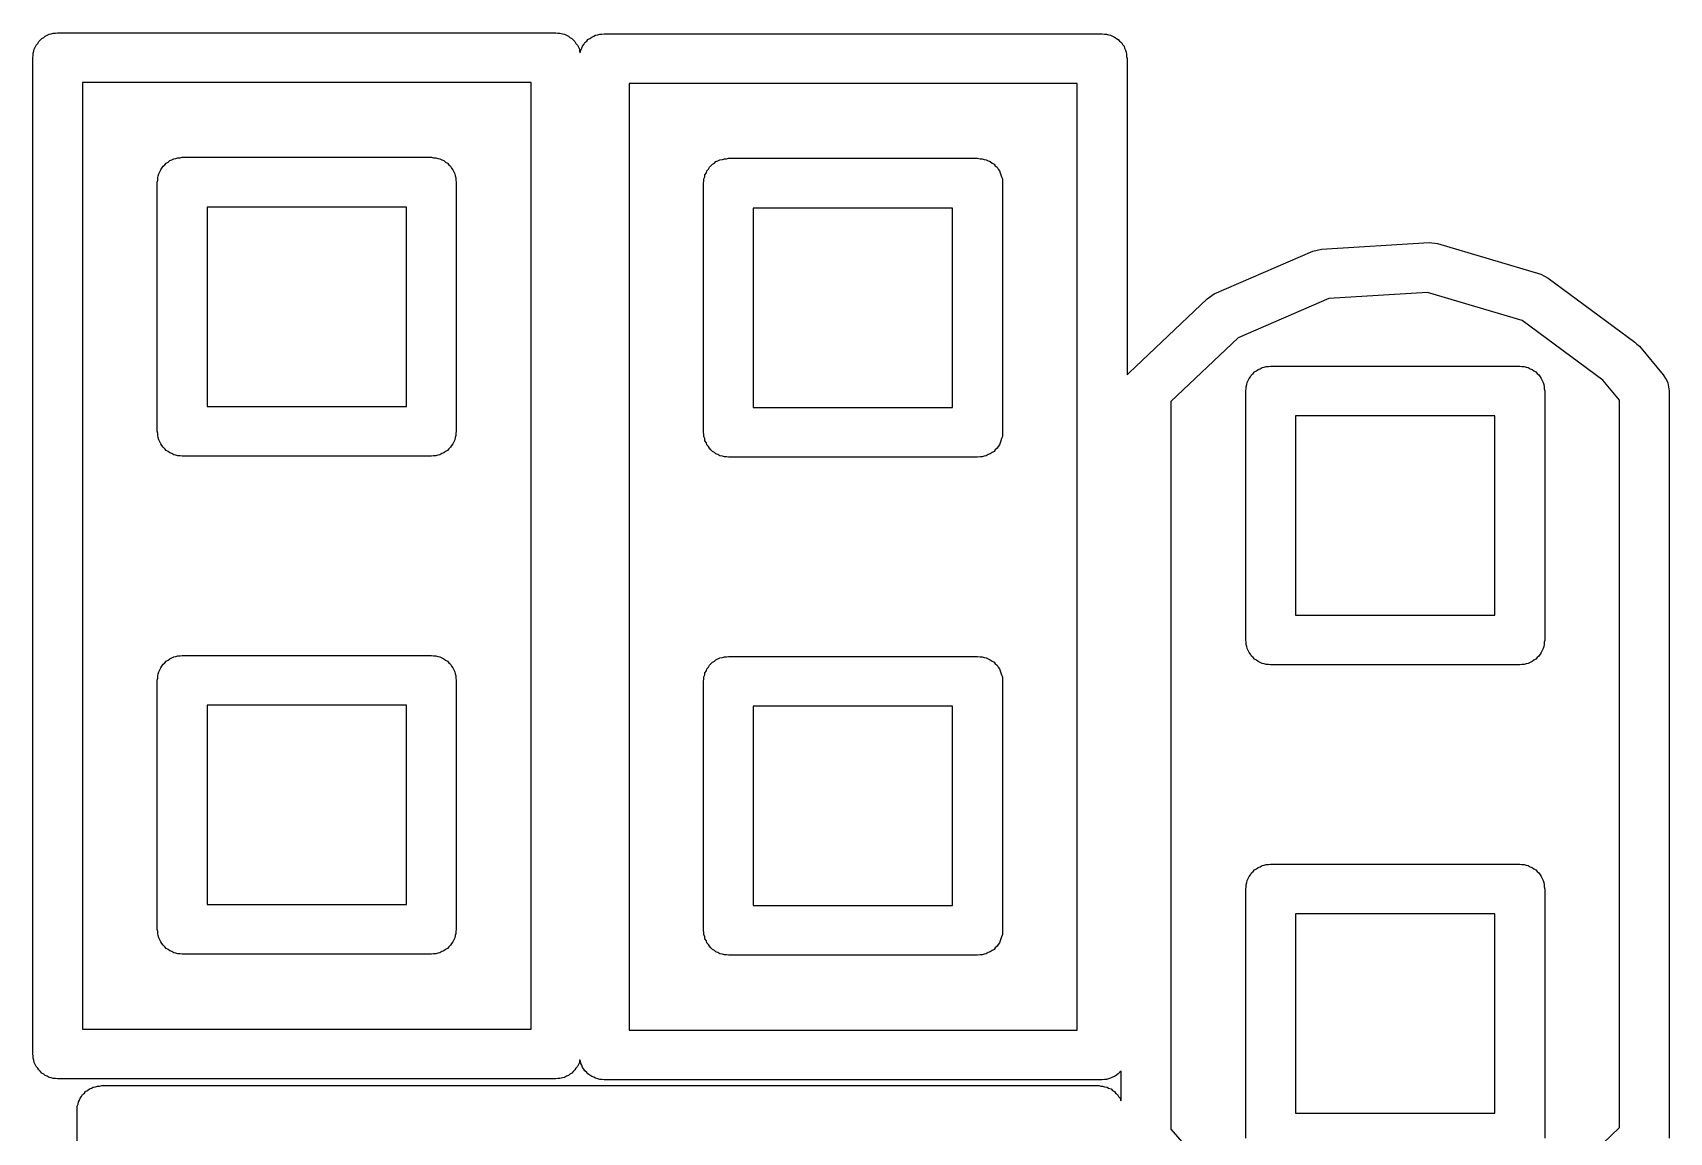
# Model space of a CAD drawing. Extents: x 105.1 to 166.9, y -128.1 to -71.6.
# Drawn here: x 131.884 to 135.168, y -87.397 to -85.189 of the extents above; entities that cross this region are included whole.
import ezdxf

# ---------------------------------------------------------------- set-up
doc = ezdxf.new("R2010")
doc.units = 0
doc.header["$MEASUREMENT"] = 0
doc.layers.add('BLACK', color=7, linetype='CONTINUOUS')

msp = doc.modelspace()

# ---------------------------------------------------------------- linework, layer by layer
at = {"layer": 'Black'}
for p, q in [((131.887, -85.2221), (131.889, -85.2183)), ((131.889, -85.2183), (131.891, -85.2142)), ((131.891, -85.2142), (131.894, -85.2108)), ((131.894, -85.2108), (131.896, -85.207)), ((131.896, -85.207), (131.899, -85.2042)), ((131.899, -85.2042), (131.902, -85.2009)), ((131.902, -85.2009), (131.906, -85.1987)), ((131.906, -85.1987), (131.909, -85.1959)), ((131.909, -85.1959), (131.913, -85.1944)), ((131.913, -85.1944), (131.917, -85.1922)), ((131.917, -85.1922), (131.921, -85.1914)), ((131.921, -85.1914), (131.925, -85.1899)), ((131.925, -85.1899), (131.93, -85.1899)), ((131.93, -85.1899), (131.934, -85.1892)), ((131.934, -85.1892), (132.934, -85.1892)), ((132.934, -85.1892), (132.938, -85.1899)), ((132.938, -85.1899), (132.942, -85.1899)), ((132.942, -85.1899), (132.947, -85.1914)), ((132.947, -85.1914), (132.951, -85.1922)), ((132.951, -85.1922), (132.955, -85.1944)), ((132.955, -85.1944), (132.959, -85.1959)), ((132.959, -85.1959), (132.962, -85.1987)), ((132.962, -85.1987), (132.966, -85.2009)), ((132.966, -85.2009), (132.969, -85.2042)), ((132.969, -85.2042), (132.972, -85.207)), ((132.972, -85.207), (132.974, -85.2108)), ((132.974, -85.2108), (132.977, -85.2142)), ((132.977, -85.2142), (132.979, -85.2183)), ((132.979, -85.2183), (132.981, -85.2221)), ((132.986, -85.2203), (132.987, -85.2162)), ((132.987, -85.2162), (132.99, -85.2129)), ((132.99, -85.2129), (132.992, -85.2091)), ((132.992, -85.2091), (132.996, -85.2063)), ((132.996, -85.2063), (132.998, -85.2029)), ((132.998, -85.2029), (133.002, -85.2007)), ((133.002, -85.2007), (133.006, -85.1979)), ((133.006, -85.1979), (133.01, -85.1964)), ((133.01, -85.1964), (133.013, -85.1942)), ((133.013, -85.1942), (133.018, -85.1935)), ((133.018, -85.1935), (133.022, -85.192)), ((133.022, -85.192), (133.026, -85.192)), ((133.026, -85.192), (133.031, -85.1912)), ((133.031, -85.1912), (134.03, -85.1912)), ((134.03, -85.1912), (134.035, -85.192)), ((134.035, -85.192), (134.039, -85.192)), ((134.039, -85.192), (134.043, -85.1935)), ((134.043, -85.1935), (134.047, -85.1942)), ((134.047, -85.1942), (134.051, -85.1964)), ((134.051, -85.1964), (134.055, -85.1979)), ((134.055, -85.1979), (134.059, -85.2007)), ((134.059, -85.2007), (134.062, -85.2029)), ((134.062, -85.2029), (134.065, -85.2063)), ((134.065, -85.2063), (134.069, -85.2091)), ((134.069, -85.2091), (134.071, -85.2129)), ((134.071, -85.2129), (134.074, -85.2162)), ((134.074, -85.2162), (134.075, -85.2203)), ((131.884, -85.2392), (131.885, -85.2349)), ((131.884, -87.2392), (131.884, -85.2392)), ((131.885, -85.2305), (131.886, -85.2264)), ((131.885, -85.2349), (131.885, -85.2305)), ((131.886, -85.2264), (131.887, -85.2221)), ((132.981, -85.2221), (132.981, -85.2264)), ((132.981, -85.2264), (132.982, -85.2292)), ((132.982, -85.2292), (132.983, -85.2284)), ((132.983, -85.2284), (132.984, -85.2241)), ((132.984, -85.2241), (132.986, -85.2203)), ((134.075, -85.2203), (134.077, -85.2241)), ((134.077, -85.2241), (134.078, -85.2284)), ((134.078, -85.2284), (134.079, -85.2325)), ((134.079, -85.2325), (134.079, -85.2369)), ((134.079, -85.2369), (134.08, -85.2412)), ((134.08, -85.2412), (134.08, -85.8758)), ((131.984, -85.2892), (131.984, -87.1892)), ((132.884, -85.2892), (131.984, -85.2892)), ((132.884, -87.1892), (132.884, -85.2892)), ((133.081, -85.2912), (133.081, -87.1912)), ((133.98, -85.2912), (133.081, -85.2912)), ((133.98, -87.1912), (133.98, -85.2912)), ((132.152, -85.451), (132.156, -85.4488)), ((132.156, -85.4488), (132.159, -85.446)), ((132.159, -85.446), (132.163, -85.4445)), ((132.163, -85.4445), (132.167, -85.4423)), ((132.167, -85.4423), (132.171, -85.4416)), ((132.171, -85.4416), (132.175, -85.4401)), ((132.175, -85.4401), (132.18, -85.4401)), ((132.18, -85.4401), (132.184, -85.4393)), ((132.184, -85.4393), (132.684, -85.4393)), ((132.684, -85.4393), (132.688, -85.4401)), ((132.688, -85.4401), (132.693, -85.4401)), ((132.693, -85.4401), (132.697, -85.4416)), ((132.697, -85.4416), (132.701, -85.4423)), ((132.701, -85.4423), (132.705, -85.4445)), ((132.705, -85.4445), (132.709, -85.446)), ((132.709, -85.446), (132.712, -85.4488)), ((132.712, -85.4488), (132.716, -85.451)), ((133.252, -85.4509), (133.255, -85.448)), ((133.255, -85.448), (133.259, -85.4465)), ((133.259, -85.4465), (133.263, -85.4444)), ((133.263, -85.4444), (133.268, -85.4436)), ((133.268, -85.4436), (133.272, -85.4421)), ((133.272, -85.4421), (133.276, -85.4421)), ((133.276, -85.4421), (133.28, -85.4413)), ((133.28, -85.4413), (133.78, -85.4413)), ((133.78, -85.4413), (133.785, -85.4421)), ((133.785, -85.4421), (133.789, -85.4421)), ((133.789, -85.4421), (133.793, -85.4436)), ((133.793, -85.4436), (133.797, -85.4444)), ((133.797, -85.4444), (133.801, -85.4465)), ((133.801, -85.4465), (133.805, -85.448)), ((133.805, -85.448), (133.809, -85.4509)), ((132.135, -85.4806), (132.136, -85.4765)), ((132.135, -85.485), (132.135, -85.4806)), ((132.136, -85.4765), (132.137, -85.4722)), ((132.137, -85.4722), (132.139, -85.4684)), ((132.139, -85.4684), (132.141, -85.4643)), ((132.141, -85.4643), (132.143, -85.461)), ((132.143, -85.461), (132.146, -85.4572)), ((132.146, -85.4572), (132.149, -85.4544)), ((132.149, -85.4544), (132.152, -85.451)), ((132.716, -85.451), (132.719, -85.4544)), ((132.719, -85.4544), (132.722, -85.4572)), ((132.722, -85.4572), (132.724, -85.461)), ((132.724, -85.461), (132.727, -85.4643)), ((132.727, -85.4643), (132.729, -85.4684)), ((132.729, -85.4684), (132.731, -85.4722)), ((132.731, -85.4722), (132.732, -85.4765)), ((132.732, -85.4765), (132.733, -85.4806)), ((132.733, -85.4806), (132.733, -85.485)), ((133.231, -85.4827), (133.233, -85.4786)), ((133.233, -85.4742), (133.236, -85.4705)), ((133.233, -85.4786), (133.233, -85.4742)), ((133.236, -85.4705), (133.237, -85.4663)), ((133.237, -85.4663), (133.24, -85.463)), ((133.24, -85.463), (133.242, -85.4592)), ((133.242, -85.4592), (133.245, -85.4564)), ((133.245, -85.4564), (133.248, -85.453)), ((133.248, -85.453), (133.252, -85.4509)), ((133.809, -85.4509), (133.813, -85.453)), ((133.813, -85.453), (133.815, -85.4564)), ((133.815, -85.4564), (133.819, -85.4592)), ((133.819, -85.4592), (133.821, -85.463)), ((133.821, -85.463), (133.824, -85.4663)), ((133.824, -85.4663), (133.825, -85.4705)), ((133.825, -85.4705), (133.827, -85.4742)), ((133.827, -85.4742), (133.828, -85.4786)), ((133.828, -85.4786), (133.83, -85.4827)), ((132.134, -85.4893), (132.135, -85.485)), ((132.134, -85.9893), (132.134, -85.4893)), ((132.733, -85.485), (132.734, -85.4893)), ((132.734, -85.4893), (132.734, -85.9893)), ((133.23, -85.4913), (133.231, -85.487)), ((133.23, -85.9913), (133.23, -85.4913)), ((133.231, -85.487), (133.231, -85.4827)), ((133.83, -85.4827), (133.83, -85.487)), ((133.83, -85.487), (133.83, -85.4913)), ((133.83, -85.4913), (133.83, -85.9913)), ((132.234, -85.5393), (132.234, -85.9393)), ((132.634, -85.5393), (132.234, -85.5393)), ((132.634, -85.9393), (132.634, -85.5393)), ((133.33, -85.5413), (133.33, -85.9413)), ((133.73, -85.5413), (133.33, -85.5413)), ((133.73, -85.9413), (133.73, -85.5413)), ((134.47, -85.6236), (134.686, -85.6105)), ((134.686, -85.6105), (134.703, -85.6125)), ((134.703, -85.6125), (134.91, -85.6739)), ((134.255, -85.7137), (134.453, -85.6277)), ((134.453, -85.6277), (134.47, -85.6236)), ((134.453, -85.6277), (134.453, -85.6277)), ((134.91, -85.6739), (134.91, -85.6739)), ((134.91, -85.6739), (134.925, -85.6816)), ((134.683, -85.7108), (134.485, -85.7229)), ((134.873, -85.7672), (134.683, -85.7108)), ((134.925, -85.6816), (135.099, -85.8101)), ((134.084, -85.872), (134.241, -85.7233)), ((134.241, -85.7233), (134.255, -85.7137)), ((134.255, -85.7137), (134.255, -85.7137)), ((134.485, -85.7229), (134.303, -85.8019)), ((135.035, -85.887), (134.873, -85.7672)), ((134.303, -85.8019), (134.168, -85.9297)), ((135.099, -85.8101), (135.103, -85.8144)), ((135.103, -85.8144), (135.108, -85.8182)), ((135.108, -85.8182), (135.156, -85.8761)), ((134.08, -85.8758), (134.082, -85.8743)), ((134.082, -85.8743), (134.084, -85.872)), ((134.328, -85.8801), (134.33, -85.8763)), ((134.33, -85.8763), (134.333, -85.8735)), ((134.333, -85.8735), (134.336, -85.8701)), ((134.336, -85.8701), (134.34, -85.8679)), ((134.34, -85.8679), (134.343, -85.8651)), ((134.343, -85.8651), (134.347, -85.8636)), ((134.347, -85.8636), (134.351, -85.8615)), ((134.351, -85.8615), (134.355, -85.8607)), ((134.355, -85.8607), (134.359, -85.8592)), ((134.359, -85.8592), (134.364, -85.8592)), ((134.364, -85.8592), (134.368, -85.8584)), ((134.368, -85.8584), (134.868, -85.8584)), ((134.868, -85.8584), (134.872, -85.8592)), ((134.872, -85.8592), (134.877, -85.8592)), ((134.877, -85.8592), (134.881, -85.8607)), ((134.881, -85.8607), (134.885, -85.8615)), ((134.885, -85.8615), (134.889, -85.8636)), ((134.889, -85.8636), (134.893, -85.8651)), ((134.893, -85.8651), (134.896, -85.8679)), ((134.896, -85.8679), (134.9, -85.8701)), ((134.9, -85.8701), (134.903, -85.8735)), ((134.903, -85.8735), (134.906, -85.8763)), ((134.906, -85.8763), (134.909, -85.8801)), ((135.156, -85.8761), (135.162, -85.8855)), ((134.318, -85.9084), (134.319, -85.9041)), ((134.318, -86.4084), (134.318, -85.9084)), ((134.319, -85.8998), (134.32, -85.8956)), ((134.319, -85.9041), (134.319, -85.8998)), ((134.32, -85.8956), (134.321, -85.8913)), ((134.321, -85.8913), (134.323, -85.8875)), ((134.323, -85.8875), (134.325, -85.8834)), ((134.325, -85.8834), (134.328, -85.8801)), ((134.909, -85.8801), (134.911, -85.8834)), ((134.911, -85.8834), (134.913, -85.8875)), ((134.913, -85.8875), (134.915, -85.8913)), ((134.915, -85.8913), (134.916, -85.8956)), ((134.916, -85.8956), (134.917, -85.8998)), ((134.917, -85.8998), (134.917, -85.9041)), ((134.917, -85.9041), (134.918, -85.9084)), ((134.918, -85.9084), (134.918, -86.4084)), ((135.068, -85.9265), (135.035, -85.887)), ((135.162, -85.8855), (135.165, -85.8912)), ((135.165, -85.8912), (135.165, -85.8912)), ((135.165, -85.8912), (135.165, -85.8912)), ((135.165, -85.8912), (135.165, -85.8922)), ((135.165, -85.8922), (135.168, -85.9083)), ((135.168, -85.9083), (135.168, -87.4084)), ((132.234, -85.9393), (132.634, -85.9393)), ((133.33, -85.9413), (133.73, -85.9413)), ((134.168, -85.9297), (134.168, -87.3902)), ((135.068, -87.3869), (135.068, -85.9265)), ((134.418, -85.9584), (134.418, -86.3584)), ((134.818, -85.9584), (134.418, -85.9584)), ((134.818, -86.3584), (134.818, -85.9584)), ((132.135, -85.9936), (132.134, -85.9893)), ((132.135, -85.998), (132.135, -85.9936)), ((132.136, -86.0021), (132.135, -85.998)), ((132.137, -86.0064), (132.136, -86.0021)), ((132.139, -86.0102), (132.137, -86.0064)), ((132.731, -86.0064), (132.729, -86.0102)), ((132.732, -86.0021), (132.731, -86.0064)), ((132.733, -85.998), (132.732, -86.0021)), ((132.734, -85.9893), (132.733, -85.9936)), ((132.733, -85.9936), (132.733, -85.998)), ((133.231, -85.9957), (133.23, -85.9913)), ((133.231, -86), (133.231, -85.9957)), ((133.233, -86.0041), (133.231, -86)), ((133.233, -86.0084), (133.233, -86.0041)), ((133.828, -86.0041), (133.827, -86.0084)), ((133.83, -86), (133.828, -86.0041)), ((133.83, -85.9913), (133.83, -85.9957)), ((133.83, -85.9957), (133.83, -86)), ((132.141, -86.0143), (132.139, -86.0102)), ((132.143, -86.0177), (132.141, -86.0143)), ((132.146, -86.0214), (132.143, -86.0177)), ((132.149, -86.0243), (132.146, -86.0214)), ((132.152, -86.0276), (132.149, -86.0243)), ((132.156, -86.0298), (132.152, -86.0276)), ((132.159, -86.0326), (132.156, -86.0298)), ((132.163, -86.0341), (132.159, -86.0326)), ((132.167, -86.0363), (132.163, -86.0341)), ((132.171, -86.0371), (132.167, -86.0363)), ((132.175, -86.0386), (132.171, -86.0371)), ((132.18, -86.0386), (132.175, -86.0386)), ((132.184, -86.0393), (132.18, -86.0386)), ((132.684, -86.0393), (132.184, -86.0393)), ((132.688, -86.0386), (132.684, -86.0393)), ((132.693, -86.0386), (132.688, -86.0386)), ((132.697, -86.0371), (132.693, -86.0386)), ((132.701, -86.0363), (132.697, -86.0371)), ((132.705, -86.0341), (132.701, -86.0363)), ((132.709, -86.0326), (132.705, -86.0341)), ((132.712, -86.0298), (132.709, -86.0326)), ((132.716, -86.0276), (132.712, -86.0298)), ((132.719, -86.0243), (132.716, -86.0276)), ((132.722, -86.0214), (132.719, -86.0243)), ((132.724, -86.0177), (132.722, -86.0214)), ((132.727, -86.0143), (132.724, -86.0177)), ((132.729, -86.0102), (132.727, -86.0143)), ((133.236, -86.0122), (133.233, -86.0084)), ((133.237, -86.0163), (133.236, -86.0122)), ((133.24, -86.0197), (133.237, -86.0163)), ((133.242, -86.0235), (133.24, -86.0197)), ((133.245, -86.0263), (133.242, -86.0235)), ((133.248, -86.0296), (133.245, -86.0263)), ((133.252, -86.0318), (133.248, -86.0296)), ((133.255, -86.0346), (133.252, -86.0318)), ((133.259, -86.0361), (133.255, -86.0346)), ((133.263, -86.0383), (133.259, -86.0361)), ((133.268, -86.0391), (133.263, -86.0383)), ((133.272, -86.0406), (133.268, -86.0391)), ((133.276, -86.0406), (133.272, -86.0406)), ((133.28, -86.0413), (133.276, -86.0406)), ((133.785, -86.0406), (133.78, -86.0413)), ((133.789, -86.0406), (133.785, -86.0406)), ((133.793, -86.0391), (133.789, -86.0406)), ((133.797, -86.0383), (133.793, -86.0391)), ((133.801, -86.0361), (133.797, -86.0383)), ((133.805, -86.0346), (133.801, -86.0361)), ((133.809, -86.0318), (133.805, -86.0346)), ((133.813, -86.0296), (133.809, -86.0318)), ((133.815, -86.0263), (133.813, -86.0296)), ((133.819, -86.0235), (133.815, -86.0263)), ((133.821, -86.0197), (133.819, -86.0235)), ((133.824, -86.0163), (133.821, -86.0197)), ((133.825, -86.0122), (133.824, -86.0163)), ((133.827, -86.0084), (133.825, -86.0122)), ((133.78, -86.0413), (133.28, -86.0413)), ((134.418, -86.3584), (134.818, -86.3584)), ((134.319, -86.4127), (134.318, -86.4084)), ((134.319, -86.4171), (134.319, -86.4127)), ((134.32, -86.4212), (134.319, -86.4171)), ((134.321, -86.4255), (134.32, -86.4212)), ((134.323, -86.4293), (134.321, -86.4255)), ((134.325, -86.4334), (134.323, -86.4293)), ((134.328, -86.4368), (134.325, -86.4334)), ((134.911, -86.4334), (134.909, -86.4368)), ((134.913, -86.4293), (134.911, -86.4334)), ((134.915, -86.4255), (134.913, -86.4293)), ((134.916, -86.4212), (134.915, -86.4255)), ((134.917, -86.4171), (134.916, -86.4212)), ((134.918, -86.4084), (134.917, -86.4127)), ((134.917, -86.4127), (134.917, -86.4171)), ((132.139, -86.4682), (132.141, -86.4641)), ((132.141, -86.4641), (132.143, -86.4607)), ((132.143, -86.4607), (132.146, -86.4569)), ((132.146, -86.4569), (132.149, -86.4541)), ((132.149, -86.4541), (132.152, -86.4508)), ((132.152, -86.4508), (132.156, -86.4486)), ((132.156, -86.4486), (132.159, -86.4458)), ((132.159, -86.4458), (132.163, -86.4443)), ((132.163, -86.4443), (132.167, -86.4421)), ((132.167, -86.4421), (132.171, -86.4413)), ((132.171, -86.4413), (132.175, -86.4398)), ((132.175, -86.4398), (132.18, -86.4398)), ((132.18, -86.4398), (132.184, -86.4391)), ((132.184, -86.4391), (132.684, -86.4391)), ((132.684, -86.4391), (132.688, -86.4398)), ((132.688, -86.4398), (132.693, -86.4398)), ((132.693, -86.4398), (132.697, -86.4413)), ((132.697, -86.4413), (132.701, -86.4421)), ((132.701, -86.4421), (132.705, -86.4443)), ((132.705, -86.4443), (132.709, -86.4458)), ((132.709, -86.4458), (132.712, -86.4486)), ((132.712, -86.4486), (132.716, -86.4508)), ((132.716, -86.4508), (132.719, -86.4541)), ((132.719, -86.4541), (132.722, -86.4569)), ((132.722, -86.4569), (132.724, -86.4607)), ((132.724, -86.4607), (132.727, -86.4641)), ((132.727, -86.4641), (132.729, -86.4682)), ((133.236, -86.4702), (133.237, -86.4661)), ((133.237, -86.4661), (133.24, -86.4627)), ((133.24, -86.4627), (133.242, -86.4589)), ((133.242, -86.4589), (133.245, -86.4561)), ((133.245, -86.4561), (133.248, -86.4528)), ((133.248, -86.4528), (133.252, -86.4506)), ((133.252, -86.4506), (133.255, -86.4478)), ((133.255, -86.4478), (133.259, -86.4463)), ((133.259, -86.4463), (133.263, -86.4441)), ((133.263, -86.4441), (133.268, -86.4433)), ((133.268, -86.4433), (133.272, -86.4418)), ((133.272, -86.4418), (133.276, -86.4418)), ((133.276, -86.4418), (133.28, -86.4411)), ((133.28, -86.4411), (133.78, -86.4411)), ((133.78, -86.4411), (133.785, -86.4418)), ((133.785, -86.4418), (133.789, -86.4418)), ((133.789, -86.4418), (133.793, -86.4433)), ((133.793, -86.4433), (133.797, -86.4441)), ((133.797, -86.4441), (133.801, -86.4463)), ((133.801, -86.4463), (133.805, -86.4478)), ((133.805, -86.4478), (133.809, -86.4506)), ((133.809, -86.4506), (133.813, -86.4528)), ((133.813, -86.4528), (133.815, -86.4561)), ((133.815, -86.4561), (133.819, -86.4589)), ((133.819, -86.4589), (133.821, -86.4627)), ((133.821, -86.4627), (133.824, -86.4661)), ((133.824, -86.4661), (133.825, -86.4702)), ((134.33, -86.4406), (134.328, -86.4368)), ((134.333, -86.4434), (134.33, -86.4406)), ((134.336, -86.4467), (134.333, -86.4434)), ((134.34, -86.4489), (134.336, -86.4467)), ((134.343, -86.4517), (134.34, -86.4489)), ((134.347, -86.4532), (134.343, -86.4517)), ((134.351, -86.4554), (134.347, -86.4532)), ((134.355, -86.4562), (134.351, -86.4554)), ((134.359, -86.4577), (134.355, -86.4562)), ((134.364, -86.4577), (134.359, -86.4577)), ((134.368, -86.4584), (134.364, -86.4577)), ((134.868, -86.4584), (134.368, -86.4584)), ((134.872, -86.4577), (134.868, -86.4584)), ((134.877, -86.4577), (134.872, -86.4577)), ((134.881, -86.4562), (134.877, -86.4577)), ((134.885, -86.4554), (134.881, -86.4562)), ((134.889, -86.4532), (134.885, -86.4554)), ((134.893, -86.4517), (134.889, -86.4532)), ((134.896, -86.4489), (134.893, -86.4517)), ((134.9, -86.4467), (134.896, -86.4489)), ((134.903, -86.4434), (134.9, -86.4467)), ((134.906, -86.4406), (134.903, -86.4434)), ((134.909, -86.4368), (134.906, -86.4406)), ((132.134, -86.4891), (132.135, -86.4847)), ((132.134, -86.9891), (132.134, -86.4891)), ((132.135, -86.4804), (132.136, -86.4763)), ((132.135, -86.4847), (132.135, -86.4804)), ((132.136, -86.4763), (132.137, -86.472)), ((132.137, -86.472), (132.139, -86.4682)), ((132.729, -86.4682), (132.731, -86.472)), ((132.731, -86.472), (132.732, -86.4763)), ((132.732, -86.4763), (132.733, -86.4804)), ((132.733, -86.4804), (132.733, -86.4847)), ((132.733, -86.4847), (132.734, -86.4891)), ((132.734, -86.4891), (132.734, -86.9891)), ((133.23, -86.4911), (133.231, -86.4868)), ((133.23, -86.9911), (133.23, -86.4911)), ((133.231, -86.4824), (133.233, -86.4783)), ((133.231, -86.4868), (133.231, -86.4824)), ((133.233, -86.474), (133.236, -86.4702)), ((133.233, -86.4783), (133.233, -86.474)), ((133.825, -86.4702), (133.827, -86.474)), ((133.827, -86.474), (133.828, -86.4783)), ((133.828, -86.4783), (133.83, -86.4824)), ((133.83, -86.4824), (133.83, -86.4868)), ((133.83, -86.4868), (133.83, -86.4911)), ((133.83, -86.4911), (133.83, -86.9911)), ((132.234, -86.5391), (132.234, -86.9391)), ((132.634, -86.5391), (132.234, -86.5391)), ((132.634, -86.9391), (132.634, -86.5391)), ((133.33, -86.5411), (133.33, -86.9411)), ((133.73, -86.5411), (133.33, -86.5411)), ((133.73, -86.9411), (133.73, -86.5411)), ((134.347, -86.8634), (134.351, -86.8612)), ((134.351, -86.8612), (134.355, -86.8604)), ((134.355, -86.8604), (134.359, -86.8589)), ((134.359, -86.8589), (134.364, -86.8589)), ((134.364, -86.8589), (134.368, -86.8582)), ((134.368, -86.8582), (134.868, -86.8582)), ((134.868, -86.8582), (134.872, -86.8589)), ((134.872, -86.8589), (134.877, -86.8589)), ((134.877, -86.8589), (134.881, -86.8604)), ((134.881, -86.8604), (134.885, -86.8612)), ((134.885, -86.8612), (134.889, -86.8634)), ((134.32, -86.8954), (134.321, -86.8911)), ((134.321, -86.8911), (134.323, -86.8873)), ((134.323, -86.8873), (134.325, -86.8832)), ((134.325, -86.8832), (134.328, -86.8798)), ((134.328, -86.8798), (134.33, -86.876)), ((134.33, -86.876), (134.333, -86.8732)), ((134.333, -86.8732), (134.336, -86.8699)), ((134.336, -86.8699), (134.34, -86.8677)), ((134.34, -86.8677), (134.343, -86.8649)), ((134.343, -86.8649), (134.347, -86.8634)), ((134.889, -86.8634), (134.893, -86.8649)), ((134.893, -86.8649), (134.896, -86.8677)), ((134.896, -86.8677), (134.9, -86.8699)), ((134.9, -86.8699), (134.903, -86.8732)), ((134.903, -86.8732), (134.906, -86.876)), ((134.906, -86.876), (134.909, -86.8798)), ((134.909, -86.8798), (134.911, -86.8832)), ((134.911, -86.8832), (134.913, -86.8873)), ((134.913, -86.8873), (134.915, -86.8911)), ((134.915, -86.8911), (134.916, -86.8954)), ((134.318, -86.9082), (134.319, -86.9039)), ((134.318, -87.4082), (134.318, -86.9082)), ((134.319, -86.8995), (134.32, -86.8954)), ((134.319, -86.9039), (134.319, -86.8995)), ((134.916, -86.8954), (134.917, -86.8995)), ((134.917, -86.8995), (134.917, -86.9039)), ((134.917, -86.9039), (134.918, -86.9082)), ((134.918, -86.9082), (134.918, -87.4082)), ((132.234, -86.9391), (132.634, -86.9391)), ((133.33, -86.9411), (133.73, -86.9411)), ((134.418, -86.9582), (134.418, -87.3582)), ((134.818, -86.9582), (134.418, -86.9582)), ((134.818, -87.3582), (134.818, -86.9582)), ((132.135, -86.9934), (132.134, -86.9891)), ((132.734, -86.9891), (132.733, -86.9934)), ((133.231, -86.9954), (133.23, -86.9911)), ((133.83, -86.9911), (133.83, -86.9954)), ((132.135, -86.9977), (132.135, -86.9934)), ((132.136, -87.0018), (132.135, -86.9977)), ((132.137, -87.0062), (132.136, -87.0018)), ((132.139, -87.0099), (132.137, -87.0062)), ((132.141, -87.0141), (132.139, -87.0099)), ((132.143, -87.0174), (132.141, -87.0141)), ((132.146, -87.0212), (132.143, -87.0174)), ((132.149, -87.024), (132.146, -87.0212)), ((132.152, -87.0274), (132.149, -87.024)), ((132.719, -87.024), (132.716, -87.0274)), ((132.722, -87.0212), (132.719, -87.024)), ((132.724, -87.0174), (132.722, -87.0212)), ((132.727, -87.0141), (132.724, -87.0174)), ((132.729, -87.0099), (132.727, -87.0141)), ((132.731, -87.0062), (132.729, -87.0099)), ((132.732, -87.0018), (132.731, -87.0062)), ((132.733, -86.9977), (132.732, -87.0018)), ((132.733, -86.9934), (132.733, -86.9977)), ((133.231, -86.9998), (133.231, -86.9954)), ((133.233, -87.0039), (133.231, -86.9998)), ((133.233, -87.0082), (133.233, -87.0039)), ((133.236, -87.012), (133.233, -87.0082)), ((133.237, -87.0161), (133.236, -87.012)), ((133.24, -87.0194), (133.237, -87.0161)), ((133.242, -87.0232), (133.24, -87.0194)), ((133.245, -87.026), (133.242, -87.0232)), ((133.248, -87.0294), (133.245, -87.026)), ((133.815, -87.026), (133.813, -87.0294)), ((133.819, -87.0232), (133.815, -87.026)), ((133.821, -87.0194), (133.819, -87.0232)), ((133.824, -87.0161), (133.821, -87.0194)), ((133.825, -87.012), (133.824, -87.0161)), ((133.827, -87.0082), (133.825, -87.012)), ((133.828, -87.0039), (133.827, -87.0082)), ((133.83, -86.9998), (133.828, -87.0039)), ((133.83, -86.9954), (133.83, -86.9998)), ((132.156, -87.0295), (132.152, -87.0274)), ((132.159, -87.0324), (132.156, -87.0295)), ((132.163, -87.0339), (132.159, -87.0324)), ((132.167, -87.036), (132.163, -87.0339)), ((132.171, -87.0368), (132.167, -87.036)), ((132.175, -87.0383), (132.171, -87.0368)), ((132.18, -87.0383), (132.175, -87.0383)), ((132.184, -87.0391), (132.18, -87.0383)), ((132.684, -87.0391), (132.184, -87.0391)), ((132.688, -87.0383), (132.684, -87.0391)), ((132.693, -87.0383), (132.688, -87.0383)), ((132.697, -87.0368), (132.693, -87.0383)), ((132.701, -87.036), (132.697, -87.0368)), ((132.705, -87.0339), (132.701, -87.036)), ((132.709, -87.0324), (132.705, -87.0339)), ((132.712, -87.0295), (132.709, -87.0324)), ((132.716, -87.0274), (132.712, -87.0295)), ((133.252, -87.0316), (133.248, -87.0294)), ((133.255, -87.0344), (133.252, -87.0316)), ((133.259, -87.0359), (133.255, -87.0344)), ((133.263, -87.0381), (133.259, -87.0359)), ((133.268, -87.0388), (133.263, -87.0381)), ((133.272, -87.0403), (133.268, -87.0388)), ((133.276, -87.0403), (133.272, -87.0403)), ((133.28, -87.0411), (133.276, -87.0403)), ((133.78, -87.0411), (133.28, -87.0411)), ((133.785, -87.0403), (133.78, -87.0411)), ((133.789, -87.0403), (133.785, -87.0403)), ((133.793, -87.0388), (133.789, -87.0403)), ((133.797, -87.0381), (133.793, -87.0388)), ((133.801, -87.0359), (133.797, -87.0381)), ((133.805, -87.0344), (133.801, -87.0359)), ((133.809, -87.0316), (133.805, -87.0344)), ((133.813, -87.0294), (133.809, -87.0316)), ((131.984, -87.1892), (132.884, -87.1892)), ((133.081, -87.1912), (133.98, -87.1912)), ((131.885, -87.2435), (131.884, -87.2392)), ((131.885, -87.2479), (131.885, -87.2435)), ((131.886, -87.252), (131.885, -87.2479)), ((131.887, -87.2563), (131.886, -87.252)), ((132.982, -87.2512), (132.981, -87.252)), ((132.981, -87.252), (132.981, -87.2563)), ((132.983, -87.254), (132.982, -87.2512)), ((132.984, -87.2583), (132.983, -87.254)), ((131.889, -87.2601), (131.887, -87.2563)), ((131.891, -87.2642), (131.889, -87.2601)), ((131.894, -87.2675), (131.891, -87.2642)), ((131.896, -87.2713), (131.894, -87.2675)), ((131.899, -87.2741), (131.896, -87.2713)), ((131.902, -87.2775), (131.899, -87.2741)), ((131.906, -87.2797), (131.902, -87.2775)), ((131.909, -87.2825), (131.906, -87.2797)), ((131.913, -87.284), (131.909, -87.2825)), ((131.917, -87.2862), (131.913, -87.284)), ((131.921, -87.2869), (131.917, -87.2862)), ((131.925, -87.2884), (131.921, -87.2869)), ((131.93, -87.2884), (131.925, -87.2884)), ((131.934, -87.2892), (131.93, -87.2884)), ((132.938, -87.2884), (132.934, -87.2892)), ((132.942, -87.2884), (132.938, -87.2884)), ((132.947, -87.2869), (132.942, -87.2884)), ((132.951, -87.2862), (132.947, -87.2869)), ((132.955, -87.284), (132.951, -87.2862)), ((132.959, -87.2825), (132.955, -87.284)), ((132.962, -87.2797), (132.959, -87.2825)), ((132.966, -87.2775), (132.962, -87.2797)), ((132.969, -87.2741), (132.966, -87.2775)), ((132.972, -87.2713), (132.969, -87.2741)), ((132.974, -87.2675), (132.972, -87.2713)), ((132.977, -87.2642), (132.974, -87.2675)), ((132.979, -87.2601), (132.977, -87.2642)), ((132.981, -87.2563), (132.979, -87.2601)), ((132.986, -87.2621), (132.984, -87.2583)), ((132.987, -87.2662), (132.986, -87.2621)), ((132.99, -87.2696), (132.987, -87.2662)), ((132.992, -87.2734), (132.99, -87.2696)), ((132.996, -87.2762), (132.992, -87.2734)), ((132.998, -87.2795), (132.996, -87.2762)), ((133.002, -87.2817), (132.998, -87.2795)), ((133.006, -87.2845), (133.002, -87.2817)), ((133.01, -87.286), (133.006, -87.2845)), ((133.013, -87.2882), (133.01, -87.286)), ((133.018, -87.289), (133.013, -87.2882)), ((134.047, -87.2882), (134.043, -87.289)), ((134.051, -87.286), (134.047, -87.2882)), ((134.055, -87.2845), (134.051, -87.286)), ((134.059, -87.2817), (134.055, -87.2845)), ((134.062, -87.2795), (134.059, -87.2817)), ((134.065, -87.2762), (134.062, -87.2795)), ((134.068, -87.2736), (134.065, -87.2762)), ((134.068, -87.3335), (134.068, -87.2736)), ((132.934, -87.2892), (131.934, -87.2892)), ((131.982, -87.3245), (131.984, -87.3207)), ((131.984, -87.3207), (131.988, -87.3179)), ((131.988, -87.3179), (131.99, -87.3145)), ((131.99, -87.3145), (131.994, -87.3124)), ((131.994, -87.3124), (131.998, -87.3095)), ((131.998, -87.3095), (132.002, -87.308)), ((132.002, -87.308), (132.005, -87.3059)), ((132.005, -87.3059), (132.01, -87.3051)), ((132.01, -87.3051), (132.014, -87.3036)), ((132.014, -87.3036), (132.018, -87.3036)), ((132.018, -87.3036), (132.023, -87.3028)), ((132.023, -87.3028), (134.023, -87.3028)), ((133.022, -87.2905), (133.018, -87.289)), ((133.026, -87.2905), (133.022, -87.2905)), ((133.031, -87.2912), (133.026, -87.2905)), ((134.03, -87.2912), (133.031, -87.2912)), ((134.023, -87.3028), (134.027, -87.3036)), ((134.027, -87.3036), (134.031, -87.3036)), ((134.035, -87.2905), (134.03, -87.2912)), ((134.031, -87.3036), (134.035, -87.3051)), ((134.039, -87.2905), (134.035, -87.2905)), ((134.035, -87.3051), (134.04, -87.3059)), ((134.043, -87.289), (134.039, -87.2905)), ((134.04, -87.3059), (134.043, -87.308)), ((134.043, -87.308), (134.048, -87.3095)), ((134.048, -87.3095), (134.051, -87.3124)), ((134.051, -87.3124), (134.055, -87.3145)), ((134.055, -87.3145), (134.057, -87.3179)), ((134.057, -87.3179), (134.061, -87.3207)), ((134.061, -87.3207), (134.063, -87.3245)), ((131.973, -87.3442), (131.975, -87.3401)), ((131.973, -87.3485), (131.973, -87.3442)), ((131.973, -87.3528), (131.973, -87.3485)), ((131.973, -88.3526), (131.973, -87.3528)), ((131.975, -87.3401), (131.976, -87.3357)), ((131.976, -87.3357), (131.978, -87.332)), ((131.978, -87.332), (131.979, -87.3278)), ((131.979, -87.3278), (131.982, -87.3245)), ((134.063, -87.3245), (134.066, -87.3278)), ((134.066, -87.3278), (134.067, -87.332)), ((134.067, -87.332), (134.068, -87.3335)), ((134.418, -87.3582), (134.818, -87.3582)), ((134.934, -87.5148), (135.068, -87.3869)), ((134.168, -87.3902), (134.203, -87.4312))]:
    msp.add_line(p, q, dxfattribs=at)

doc.saveas('drawing.dxf')
